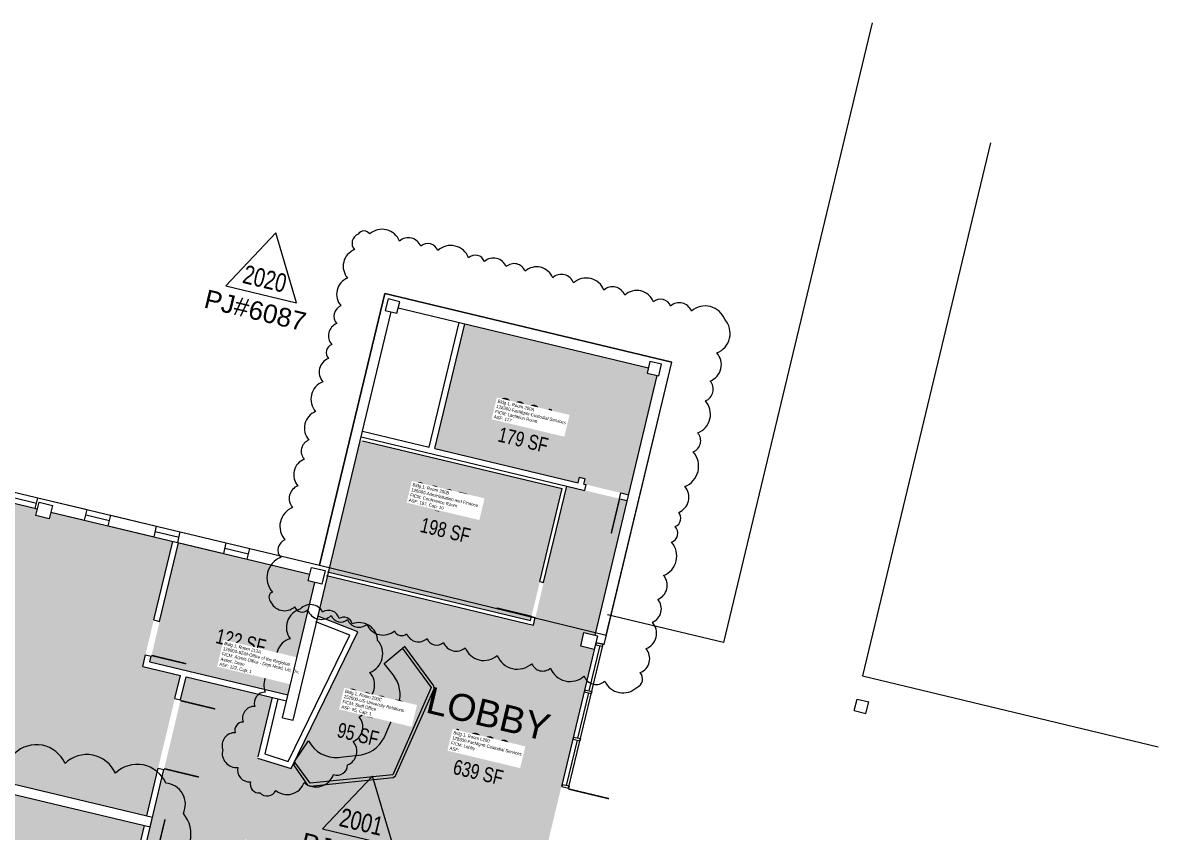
# Model space of a CAD drawing. Header units: inches. Extents: x 69220657 to 69223180, y 27675030 to 27677662.
# Drawn here: x 69221970 to 69223113, y 27676847 to 27677662 of the extents above; entities that cross this region are included whole.
import ezdxf
from ezdxf.enums import TextEntityAlignment as Align

# ---------------------------------------------------------------- set-up
doc = ezdxf.new("R2010")
doc.units = ezdxf.units.IN
doc.header["$LTSCALE"] = 100
doc.header["$MEASUREMENT"] = 0
doc.layers.get('0').update_dxf_attribs({"linetype": 'CONTINUOUS'})
for name, color, linetype in [('A-COLS', 5, 'CONTINUOUS'), ('A-DOOR', 2, 'CONTINUOUS'), ('A-GLAZ', 1, 'CONTINUOUS'), ('A-IDEN-RNUM', 7, 'CONTINUOUS'), ('A-IDEN-SNUM', 4, 'CONTINUOUS'), ('A-IDEN-TEXT', 4, 'CONTINUOUS'), ('A-IDEN-VNUM', 4, 'CONTINUOUS'), ('A-MISC', 2, 'CONTINUOUS'), ('A-ROOF', 2, 'CONTINUOUS'), ('A-SITE', 3, 'CONTINUOUS'), ('A-WALL', 5, 'CONTINUOUS'), ('AREA-TEXT', 3, 'CONTINUOUS'), ('Rooms-Category-Color', 7, 'CONTINUOUS'), ('Rooms-College-Color', 7, 'CONTINUOUS'), ('Rooms-Department-Color', 7, 'CONTINUOUS'), ('Rooms-Division-Color', 7, 'CONTINUOUS'), ('Rooms-Information', 7, 'CONTINUOUS')]:
    doc.layers.add(name, color=color, linetype=linetype)
doc.layers.add('A-REV', color=1, linetype='CONTINUOUS', true_color=0xff0000)
doc.styles.add('Annotative', font='arial.ttf')
doc.styles.add('Arial', font='arial.ttf')
doc.styles.add('CP_AREA', font='arial.ttf', dxfattribs={"height": 15})
doc.styles.add('CP_ROOMSNUMBER', font='arial.ttf', dxfattribs={"height": 1})
doc.styles.add('CP_ROOMVNUMBER', font='arial.ttf', dxfattribs={"width": 0.85, "height": 0.075})

# ---------------------------------------------------------------- blocks, each defined once
blk = doc.blocks.new('ProjectRev')
at = {"transparency": 16777216}
for p, q in [((0, 0.122), (-0.1221, -0.0895)), ((0.1221, -0.0895), (0, 0.122)), ((-0.1221, -0.0895), (0.1221, -0.0895))]:
    blk.add_line(p, q, dxfattribs=at)
at = {"transparency": 16777216, "insert": (-0.1798, -0.1151), "char_height": 0.0625, "attachment_point": 1, "style": 'Arial'}
blk.add_mtext_dynamic_manual_height_columns('PJ#', width=0.24749, gutter_width=0.3125, heights=[0], dxfattribs=at)
at = {"transparency": 16777216, "style": 'Arial', "width": 0.75}
blk.add_attdef('YEAR', text='', height=0.0625, dxfattribs=at).set_placement((0, -0.0359), align=Align.MIDDLE_CENTER)
at = {"transparency": 16777216, "style": 'Arial'}
blk.add_attdef('PROJECT', text='', height=0.0625, dxfattribs=at).set_placement((-0.0276, -0.1151), align=Align.TOP_LEFT)

msp = doc.modelspace()

# ---------------------------------------------------------------- hatches: boundary and pattern name
at = {"layer": 'Rooms-Category-Color', "true_color": 0xadadad}
for points in [[(69222414.8, 27677359.1), (69222599.6, 27677314.9), (69222598.3, 27677309.6), (69222608.5, 27677307.1), (69222579.8, 27677187), (69222534.8, 27677197.8), (69222536.1, 27677203.2), (69222530.3, 27677204.6), (69222529, 27677199.2), (69222384.8, 27677233.6)], [(69222128.8, 27676980.4), (69222112, 27676910.4), (69222092.3, 27676828.2), (69222174, 27676808.6), (69222185.7, 27676805.8), (69222193.8, 27676839.9), (69222208.4, 27676836.4), (69222205.1, 27676822.8), (69222198.3, 27676824.4), (69222196.4, 27676824.9), (69222194.1, 27676815.1), (69222274.8, 27676795.8), (69222315.6, 27676786), (69222343.8, 27676779.2), (69222346.2, 27676789), (69222465.8, 27676760.4), (69222469, 27676773.9), (69222482.7, 27676770.7), (69222545.1, 27677031.3), (69222531.5, 27677034.6), (69222534.7, 27677048.2), (69222545.9, 27677045.5), (69222578.4, 27677181.2), (69222517.5, 27677195.7), (69222484, 27677055.7), (69222277, 27677105.3), (69222267.2, 27677064.6), (69222307.1, 27677048.9), (69222354.4, 27677034.1), (69222383.5, 27676994.6), (69222383.9, 27676991.7), (69222345.2, 27676903.8), (69222342.8, 27676902.1), (69222259.3, 27676893.4), (69222256.5, 27676894.5), (69222242.3, 27676914.9), (69222240.1, 27676911.3), (69222206.2, 27676921.8), (69222220.9, 27676983), (69222134.4, 27677003.7)]]:
    msp.add_hatch(color=253, dxfattribs=at).paths.add_polyline_path(points)
at = {"layer": 'Rooms-Category-Color', "true_color": 0xfa9ba3}
for points in [[(69221455.5, 27677299.5), (69221710.3, 27677238.6), (69221708.7, 27677231.8), (69221722.3, 27677228.5), (69221723.9, 27677235.3), (69221984.6, 27677173), (69221983, 27677166.2), (69221996.6, 27677162.9), (69221998.2, 27677169.7), (69222120.8, 27677140.4), (69222090.6, 27677014.5), (69222128.6, 27677005.4), (69222094.7, 27676863.9), (69221377, 27677035.6), (69221395.1, 27677111.4), (69221409.7, 27677107.9)], [(69222277.9, 27677109.2), (69222481, 27677060.5), (69222512.8, 27677193.2), (69222309.7, 27677241.9)], [(69222126.6, 27677138.7), (69222258.9, 27677107.1), (69222257.2, 27677100.3), (69222263.9, 27677098.7), (69222236.8, 27676985.4), (69222097.9, 27677018.6)], [(69222241.7, 27676915.1), (69222256.5, 27676894.5), (69222259.3, 27676893.4), (69222342.8, 27676902.1), (69222345.2, 27676903.8), (69222383.9, 27676991.7), (69222383.5, 27676994.6), (69222354.4, 27677034.1), (69222307.1, 27677048.9)], [(69221755.2, 27676934.5), (69222092.4, 27676853.9), (69222026.2, 27676578.1), (69221877.8, 27676615.2), (69221884.6, 27676643.5), (69221697.8, 27676688.2)]]:
    msp.add_hatch(color=241, dxfattribs=at).paths.add_polyline_path(points)
at = {"layer": 'Rooms-College-Color', "true_color": 0x80bc67}
for points in [[(69222414.8, 27677359.1), (69222599.6, 27677314.9), (69222598.3, 27677309.6), (69222608.5, 27677307.1), (69222579.8, 27677187), (69222534.8, 27677197.8), (69222536.1, 27677203.2), (69222530.3, 27677204.6), (69222529, 27677199.2), (69222384.8, 27677233.6)], [(69221455.5, 27677299.5), (69221710.3, 27677238.6), (69221708.7, 27677231.8), (69221722.3, 27677228.5), (69221723.9, 27677235.3), (69221984.6, 27677173), (69221983, 27677166.2), (69221996.6, 27677162.9), (69221998.2, 27677169.7), (69222120.8, 27677140.4), (69222090.6, 27677014.5), (69222128.6, 27677005.4), (69222094.7, 27676863.9), (69221377, 27677035.6), (69221395.1, 27677111.4), (69221409.7, 27677107.9)], [(69222277.9, 27677109.2), (69222481, 27677060.5), (69222512.8, 27677193.2), (69222309.7, 27677241.9)], [(69222126.6, 27677138.7), (69222258.9, 27677107.1), (69222257.2, 27677100.3), (69222263.9, 27677098.7), (69222236.8, 27676985.4), (69222097.9, 27677018.6)], [(69222241.7, 27676915.1), (69222256.5, 27676894.5), (69222259.3, 27676893.4), (69222342.8, 27676902.1), (69222345.2, 27676903.8), (69222383.9, 27676991.7), (69222383.5, 27676994.6), (69222354.4, 27677034.1), (69222307.1, 27677048.9)], [(69221755.2, 27676934.5), (69222092.4, 27676853.9), (69222026.2, 27676578.1), (69221877.8, 27676615.2), (69221884.6, 27676643.5), (69221697.8, 27676688.2)]]:
    msp.add_hatch(color=83, dxfattribs=at).paths.add_polyline_path(points)
at = {"layer": 'Rooms-College-Color', "true_color": 0xadadad}
msp.add_hatch(color=253, dxfattribs=at).paths.add_polyline_path([(69222128.8, 27676980.4), (69222112, 27676910.4), (69222092.3, 27676828.2), (69222174, 27676808.6), (69222185.7, 27676805.8), (69222193.8, 27676839.9), (69222208.4, 27676836.4), (69222205.1, 27676822.8), (69222198.3, 27676824.4), (69222196.4, 27676824.9), (69222194.1, 27676815.1), (69222274.8, 27676795.8), (69222315.6, 27676786), (69222343.8, 27676779.2), (69222346.2, 27676789), (69222465.8, 27676760.4), (69222469, 27676773.9), (69222482.7, 27676770.7), (69222545.1, 27677031.3), (69222531.5, 27677034.6), (69222534.7, 27677048.2), (69222545.9, 27677045.5), (69222578.4, 27677181.2), (69222517.5, 27677195.7), (69222484, 27677055.7), (69222277, 27677105.3), (69222267.2, 27677064.6), (69222307.1, 27677048.9), (69222354.4, 27677034.1), (69222383.5, 27676994.6), (69222383.9, 27676991.7), (69222345.2, 27676903.8), (69222342.8, 27676902.1), (69222259.3, 27676893.4), (69222256.5, 27676894.5), (69222242.3, 27676914.9), (69222240.1, 27676911.3), (69222206.2, 27676921.8), (69222220.9, 27676983), (69222134.4, 27677003.7)])
at = {"layer": 'Rooms-Department-Color', "true_color": 0xacacac}
for points in [[(69222414.8, 27677359.1), (69222599.6, 27677314.9), (69222598.3, 27677309.6), (69222608.5, 27677307.1), (69222579.8, 27677187), (69222534.8, 27677197.8), (69222536.1, 27677203.2), (69222530.3, 27677204.6), (69222529, 27677199.2), (69222384.8, 27677233.6)], [(69222128.8, 27676980.4), (69222112, 27676910.4), (69222092.3, 27676828.2), (69222174, 27676808.6), (69222185.7, 27676805.8), (69222193.8, 27676839.9), (69222208.4, 27676836.4), (69222205.1, 27676822.8), (69222198.3, 27676824.4), (69222196.4, 27676824.9), (69222194.1, 27676815.1), (69222274.8, 27676795.8), (69222315.6, 27676786), (69222343.8, 27676779.2), (69222346.2, 27676789), (69222465.8, 27676760.4), (69222469, 27676773.9), (69222482.7, 27676770.7), (69222545.1, 27677031.3), (69222531.5, 27677034.6), (69222534.7, 27677048.2), (69222545.9, 27677045.5), (69222578.4, 27677181.2), (69222517.5, 27677195.7), (69222484, 27677055.7), (69222277, 27677105.3), (69222267.2, 27677064.6), (69222307.1, 27677048.9), (69222354.4, 27677034.1), (69222383.5, 27676994.6), (69222383.9, 27676991.7), (69222345.2, 27676903.8), (69222342.8, 27676902.1), (69222259.3, 27676893.4), (69222256.5, 27676894.5), (69222242.3, 27676914.9), (69222240.1, 27676911.3), (69222206.2, 27676921.8), (69222220.9, 27676983), (69222134.4, 27677003.7)]]:
    msp.add_hatch(color=253, dxfattribs=at).paths.add_polyline_path(points)
at = {"layer": 'Rooms-Department-Color', "true_color": 0x003fff}
for points in [[(69221455.5, 27677299.5), (69221710.3, 27677238.6), (69221708.7, 27677231.8), (69221722.3, 27677228.5), (69221723.9, 27677235.3), (69221984.6, 27677173), (69221983, 27677166.2), (69221996.6, 27677162.9), (69221998.2, 27677169.7), (69222120.8, 27677140.4), (69222090.6, 27677014.5), (69222128.6, 27677005.4), (69222094.7, 27676863.9), (69221377, 27677035.6), (69221395.1, 27677111.4), (69221409.7, 27677107.9)], [(69222126.6, 27677138.7), (69222258.9, 27677107.1), (69222257.2, 27677100.3), (69222263.9, 27677098.7), (69222236.8, 27676985.4), (69222097.9, 27677018.6)], [(69221755.2, 27676934.5), (69222092.4, 27676853.9), (69222026.2, 27676578.1), (69221877.8, 27676615.2), (69221884.6, 27676643.5), (69221697.8, 27676688.2)]]:
    msp.add_hatch(color=160, dxfattribs=at).paths.add_polyline_path(points)
at = {"layer": 'Rooms-Department-Color', "true_color": 0x80bc67}
msp.add_hatch(color=83, dxfattribs=at).paths.add_polyline_path([(69222277.9, 27677109.2), (69222481, 27677060.5), (69222512.8, 27677193.2), (69222309.7, 27677241.9)])
at = {"layer": 'Rooms-Department-Color', "true_color": 0xfefdc8}
msp.add_hatch(color=7, dxfattribs=at).paths.add_polyline_path([(69222241.7, 27676915.1), (69222256.5, 27676894.5), (69222259.3, 27676893.4), (69222342.8, 27676902.1), (69222345.2, 27676903.8), (69222383.9, 27676991.7), (69222383.5, 27676994.6), (69222354.4, 27677034.1), (69222307.1, 27677048.9)])
at = {"layer": 'Rooms-Division-Color', "true_color": 0xadadad}
for points in [[(69222414.8, 27677359.1), (69222599.6, 27677314.9), (69222598.3, 27677309.6), (69222608.5, 27677307.1), (69222579.8, 27677187), (69222534.8, 27677197.8), (69222536.1, 27677203.2), (69222530.3, 27677204.6), (69222529, 27677199.2), (69222384.8, 27677233.6)], [(69222128.8, 27676980.4), (69222112, 27676910.4), (69222092.3, 27676828.2), (69222174, 27676808.6), (69222185.7, 27676805.8), (69222193.8, 27676839.9), (69222208.4, 27676836.4), (69222205.1, 27676822.8), (69222198.3, 27676824.4), (69222196.4, 27676824.9), (69222194.1, 27676815.1), (69222274.8, 27676795.8), (69222315.6, 27676786), (69222343.8, 27676779.2), (69222346.2, 27676789), (69222465.8, 27676760.4), (69222469, 27676773.9), (69222482.7, 27676770.7), (69222545.1, 27677031.3), (69222531.5, 27677034.6), (69222534.7, 27677048.2), (69222545.9, 27677045.5), (69222578.4, 27677181.2), (69222517.5, 27677195.7), (69222484, 27677055.7), (69222277, 27677105.3), (69222267.2, 27677064.6), (69222307.1, 27677048.9), (69222354.4, 27677034.1), (69222383.5, 27676994.6), (69222383.9, 27676991.7), (69222345.2, 27676903.8), (69222342.8, 27676902.1), (69222259.3, 27676893.4), (69222256.5, 27676894.5), (69222242.3, 27676914.9), (69222240.1, 27676911.3), (69222206.2, 27676921.8), (69222220.9, 27676983), (69222134.4, 27677003.7)]]:
    msp.add_hatch(color=253, dxfattribs=at).paths.add_polyline_path(points)
at = {"layer": 'Rooms-Division-Color', "true_color": 0x003fff}
for points in [[(69221455.5, 27677299.5), (69221710.3, 27677238.6), (69221708.7, 27677231.8), (69221722.3, 27677228.5), (69221723.9, 27677235.3), (69221984.6, 27677173), (69221983, 27677166.2), (69221996.6, 27677162.9), (69221998.2, 27677169.7), (69222120.8, 27677140.4), (69222090.6, 27677014.5), (69222128.6, 27677005.4), (69222094.7, 27676863.9), (69221377, 27677035.6), (69221395.1, 27677111.4), (69221409.7, 27677107.9)], [(69222126.6, 27677138.7), (69222258.9, 27677107.1), (69222257.2, 27677100.3), (69222263.9, 27677098.7), (69222236.8, 27676985.4), (69222097.9, 27677018.6)], [(69221755.2, 27676934.5), (69222092.4, 27676853.9), (69222026.2, 27676578.1), (69221877.8, 27676615.2), (69221884.6, 27676643.5), (69221697.8, 27676688.2)]]:
    msp.add_hatch(color=160, dxfattribs=at).paths.add_polyline_path(points)
at = {"layer": 'Rooms-Division-Color', "true_color": 0x80bc67}
msp.add_hatch(color=83, dxfattribs=at).paths.add_polyline_path([(69222277.9, 27677109.2), (69222481, 27677060.5), (69222512.8, 27677193.2), (69222309.7, 27677241.9)])
at = {"layer": 'Rooms-Division-Color', "true_color": 0xfefdc8}
msp.add_hatch(color=7, dxfattribs=at).paths.add_polyline_path([(69222241.7, 27676915.1), (69222256.5, 27676894.5), (69222259.3, 27676893.4), (69222342.8, 27676902.1), (69222345.2, 27676903.8), (69222383.9, 27676991.7), (69222383.5, 27676994.6), (69222354.4, 27677034.1), (69222307.1, 27677048.9)])

# ---------------------------------------------------------------- linework, layer by layer
at = {"layer": 'A-COLS'}
for p, q in [((69222806.9, 27676969.6), (69222809.7, 27676981.3)), ((69222809.7, 27676981.3), (69222821.4, 27676978.5)), ((69222818.6, 27676966.8), (69222821.4, 27676978.5)), ((69222806.9, 27676969.6), (69222818.6, 27676966.8))]:
    msp.add_line(p, q, dxfattribs=at)
at = {"layer": 'A-DOOR'}
for points in [[(69222570.6, 27677183, 1.5, 1.5, 0), (69222562.2, 27677148, 0, 0, 0), (69222561.5, 27677148.2, 0, 0, -0.388037), (69222535.7, 27677191.4, 0, 0, -0.414214)], [(69222481.9, 27677064.5, 1.5, 1.5, 0), (69222446.9, 27677072.9, 0, 0, 0), (69222447, 27677073.6, 0, 0, -0.388012), (69222490.3, 27677099.5, 0, 0, -0.414214)], [(69222099.4, 27677025.2, 1.5, 1.5, 0), (69222134.4, 27677016.8, 0, 0, 0), (69222134.6, 27677017.6, 0, 0, 0.414214), (69222106.2, 27677059.8, 0, 0, 0.414214)], [(69222128.6, 27676979.7, 1.5, 1.5, 0), (69222163.6, 27676971.3, 0, 0, 0), (69222163.4, 27676970.5, 0, 0, -0.414214), (69222118.9, 27676945.7, 0, 0, -0.414214)], [(69222112.2, 27676911.1, 1.5, 1.5, 0), (69222147.2, 27676902.7, 0, 0, 0), (69222147.4, 27676903.4, 0, 0, 0.414214), (69222118.9, 27676945.7, 0, 0, 0.414214)], [(69222519.1, 27676890.7, 1.5, 1.5, 0), (69222560, 27676880.9, 0, 0, 0), (69222560.1, 27676881.7, 0, 0, -0.414214), (69222509.5, 27676850.6, 0, 0, -0.414214)], [(69222104.7, 27676825.2, 1.5, 1.5, 0), (69222113.1, 27676860.2, 0, 0, 0), (69222113.8, 27676860.1, 0, 0, -0.414214), (69222138.6, 27676815.6, 0, 0, -0.414214)], [(69222500.1, 27676811.5, 1.5, 1.5, 0), (69222541, 27676801.7, 0, 0, 0), (69222540.8, 27676801, 0, 0, 0.414214), (69222509.7, 27676851.6, 0, 0, 0.414214)]]:
    msp.add_lwpolyline(points, format="xyseb", dxfattribs=at)
at = {"layer": 'A-GLAZ'}
for p, q in [((69221404.4, 27677323.1), (69222198.5, 27677132.8)), ((69221724, 27677235.2), (69221984.6, 27677172.8)), ((69221960.4, 27677184.2), (69221983.7, 27677178.6)), ((69221998.2, 27677169.5), (69222195.9, 27677122.2)), ((69222033.3, 27677166.8), (69222057.1, 27677161)), ((69222103.3, 27677150), (69222127.2, 27677144.3)), ((69222173.4, 27677133.2), (69222197.2, 27677127.5)), ((69222512.5, 27676893.1), (69222547.2, 27677038)), ((69222519.3, 27676891.5), (69222554, 27677036.4)), ((69222550.6, 27677035.1), (69222539.7, 27676989.4)), ((69222539.2, 27676987.5), (69222528.3, 27676941.8)), ((69222527.8, 27676939.8), (69222516.8, 27676894.1))]:
    msp.add_line(p, q, dxfattribs=at)
at = {"layer": 'A-MISC'}
msp.add_lwpolyline([(69222242.3, 27676914.9), (69222256.5, 27676894.5), (69222259.3, 27676893.4), (69222342.8, 27676902.1), (69222345.2, 27676903.8), (69222383.9, 27676991.7), (69222383.5, 27676994.6), (69222354.4, 27677034.1), (69222352, 27677032.3), (69222381.1, 27676992.9), (69222342.5, 27676905.1), (69222259, 27676896.4), (69222244.5, 27676916.8)], close=True, dxfattribs=at)
msp.add_lwpolyline([(69222244.5, 27676916.8), (69222243.3, 27676918.4), (69222257.5, 27676939.2), (69222260.2, 27676935.1, 0.302016), (69222292.3, 27676923.1), (69222310.9, 27676925.2, 0.269766), (69222335.2, 27676946.3), (69222348.1, 27676976.2, 0.253037), (69222343, 27677005.2), (69222333.8, 27677017.2), (69222351.9, 27677032.2)], format="xyb", dxfattribs=at)
at = {"layer": 'A-REV', "elevation": 0}
msp.add_lwpolyline([(69222219, 27677080, 0.520567), (69222243.5, 27677074.1, 0.520567), (69222256.5, 27677071, 0.520567), (69222280.4, 27677065.3, 0.520567), (69222296.7, 27677061.4, 0.520567), (69222316.4, 27677056.7, 0.520567), (69222344, 27677050, 0.520567), (69222356.2, 27677047.1, 0.520567), (69222376.9, 27677042.2, 0.520567), (69222393.4, 27677038.2, 0.520567), (69222415.2, 27677033, 0.520567), (69222447.5, 27677025.2, 0.520567), (69222482.3, 27677016.9, 0.520567), (69222501, 27677012.4, 0.520567), (69222534.8, 27677004.3, 0.520567), (69222555.8, 27676999.3, 0.520567), (69222587.9, 27676993, 0.520567), (69222591.4, 27677007.9, 0.520567), (69222597.2, 27677031.9, 0.520567), (69222603.6, 27677058.8, 0.520567), (69222609.1, 27677081.7, 0.520567), (69222614.9, 27677105.7, 0.520567), (69222622.9, 27677139.2, 0.520567), (69222626.7, 27677155.1, 0.520567), (69222630.1, 27677169.3, 0.520567), (69222636.3, 27677195.3, 0.520567), (69222644.7, 27677230.3, 0.520567), (69222649.3, 27677249.3, 0.520567), (69222657, 27677281.6, 0.520567), (69222661.8, 27677301.6, 0.520567), (69222668.6, 27677329.9, 0.520567), (69222676.6, 27677363.5, 0.520567), (69222643, 27677372.1, 0.520567), (69222622, 27677377.1, 0.520567), (69222604.7, 27677381.3, 0.520567), (69222575.8, 27677388.2, 0.520567), (69222554.9, 27677393.2, 0.520567), (69222524.4, 27677400.5, 0.520567), (69222503.3, 27677405.6, 0.520567), (69222475.5, 27677412.2, 0.520567), (69222456.4, 27677416.8, 0.520567), (69222434.6, 27677422, 0.520567), (69222418.7, 27677425.8, 0.520567), (69222387.7, 27677433.2, 0.520567), (69222370.5, 27677437.4, 0.520567), (69222349.1, 27677442.5, 0.520567), (69222319.2, 27677449.7, 0.520567), (69222307.5, 27677449.6, 0.520567), (69222303.8, 27677433.9, 0.520567), (69222296.9, 27677405.3, 0.520567), (69222290.2, 27677377.2, 0.520567), (69222285.9, 27677359.4, 0.520567), (69222280.9, 27677338.4, 0.520567), (69222277.6, 27677324.4, 0.520567), (69222271.9, 27677300.8, 0.520567), (69222264.7, 27677270.9, 0.520567), (69222257.9, 27677242.2, 0.520567), (69222253.2, 27677222.9, 0.520567), (69222246.8, 27677196.1, 0.520567), (69222241.5, 27677174.1, 0.520567), (69222233.8, 27677141.6, 0.520567), (69222229.5, 27677123.9, 0.520567), (69222221.2, 27677089, 0.520567)], format="xyb", close=True, dxfattribs=at)
at = {"layer": 'A-REV'}
msp.add_lwpolyline([(69222171.1, 27676930.3, 0.520567), (69222186.5, 27676912.4, 0.520567), (69222199, 27676898, 0.520567), (69222208.7, 27676886.7, 0.520567), (69222224.5, 27676889.2, 0.520567), (69222253, 27676897.1, 0.520567), (69222282.8, 27676905.3, 0.520567), (69222296.8, 27676914.9, 0.520567), (69222302.5, 27676938.6, 0.520567), (69222308.4, 27676963.3, 0.520567), (69222311.9, 27676977.7, 0.520567), (69222319.3, 27677008.1, 0.520567), (69222327.1, 27677040.4, 0.520567), (69222301.5, 27677056.9, 0.520567), (69222288.2, 27677062.3, 0.520567), (69222271.7, 27677068.9, 0.520567), (69222249.3, 27677072, 0.520567), (69222238.9, 27677041.9, 0.520567), (69222228.7, 27677012.5, 0.520567), (69222214, 27676988.1, 0.520567), (69222203.4, 27676973.9, 0.520567), (69222191.7, 27676958, 0.520567), (69222183.8, 27676947.4, 0.520567)], format="xyb", close=True, dxfattribs=at)
msp.add_lwpolyline([(69221954, 27676164.5, 0.520567), (69221966.6, 27676214.6, 0.520567), (69221979.3, 27676264.7, 0.520567), (69221992, 27676314.8, 0.520567), (69222004.7, 27676364.9, 0.520567), (69222017.4, 27676415, 0.520567), (69222030, 27676465.1, 0.520567), (69222042.7, 27676515.2, 0.520567), (69222055.4, 27676565.3, 0.520567), (69222068.1, 27676615.4, 0.520567), (69222080.7, 27676665.5, 0.520567), (69222093.4, 27676715.6, 0.520567), (69222106.1, 27676765.7, 0.520567), (69222118.8, 27676815.8, 0.520567), (69222131.5, 27676865.9, 0.520567), (69222113.8, 27676896.7, 0.520567), (69222063.1, 27676906.6, 0.520567), (69222012.4, 27676916.5, 0.520567), (69221961.6, 27676926.4, 0.520567)], format="xyb", dxfattribs=at)
at = {"layer": 'A-ROOF'}
msp.add_lwpolyline([(69222557.2, 27677045.5), (69222623.1, 27677320.6), (69222334.3, 27677389.8), (69222268.7, 27677116)], close=True, dxfattribs=at)
at = {"layer": 'A-SITE'}
for p, q in [((69222824.8, 27677662.5), (69222675.3, 27677038.2)), ((69222943.9, 27677541.4), (69222815.3, 27677004.6)), ((69222675.3, 27677038.2), (69222558.6, 27677066.1)), ((69222815.3, 27677004.6), (69223112.9, 27676933.3))]:
    msp.add_line(p, q, dxfattribs=at)
at = {"layer": 'A-WALL'}
for p, q in [((69222268.7, 27677116), (69222334.3, 27677389.8)), ((69222334.3, 27677389.8), (69222623.1, 27677320.6)), ((69222337.6, 27677384.3), (69222334.8, 27677372.7)), ((69222349.3, 27677381.5), (69222337.6, 27677384.3)), ((69222346.5, 27677369.9), (69222349.3, 27677381.5)), ((69222347.8, 27677375.2), (69222599.7, 27677314.9)), ((69222276.4, 27677102.9), (69222340.7, 27677371.3)), ((69222334.8, 27677372.7), (69222346.5, 27677369.9)), ((69222379, 27677235.1), (69222409.1, 27677360.6)), ((69222384.8, 27677233.7), (69222414.9, 27677359.2)), ((69222555, 27677036.1), (69222623.1, 27677320.6)), ((69222601.2, 27677321.2), (69222598.4, 27677309.5)), ((69222612.8, 27677318.4), (69222601.2, 27677321.2)), ((69222610, 27677306.7), (69222612.8, 27677318.4)), ((69222545.9, 27677045.5), (69222608.6, 27677307.1)), ((69222598.4, 27677309.5), (69222610, 27677306.7)), ((69222311.9, 27677251.2), (69222379, 27677235.1)), ((69222310.5, 27677245.3), (69222383.4, 27677227.9)), ((69222383.4, 27677227.9), (69222535.7, 27677191.4)), ((69222384.8, 27677233.7), (69222529, 27677199.2)), ((69222529, 27677199.2), (69222530.3, 27677204.6)), ((69222530.3, 27677204.6), (69222536.1, 27677203.2)), ((69222534.8, 27677197.8), (69222536.1, 27677203.2)), ((69222534.8, 27677197.8), (69222537.1, 27677197.2)), ((69222535.7, 27677191.4), (69222537.1, 27677197.2)), ((69221982.4, 27677173.3), (69221985, 27677184)), ((69221985, 27677184), (69222034.6, 27677172.1)), ((69222570.6, 27677183), (69222572, 27677188.9)), ((69222570.6, 27677183), (69222578.4, 27677181.2)), ((69222572, 27677188.9, 0), (69222579.8, 27677187)), ((69221982.4, 27677173.3), (69221984.6, 27677172.8)), ((69221983, 27677166), (69221986.3, 27677179.6)), ((69221986.3, 27677179.6), (69221999.9, 27677176.3)), ((69221999.9, 27677176.3), (69221996.6, 27677162.7)), ((69221998.2, 27677169.5), (69222032, 27677161.4)), ((69222032, 27677161.4), (69222034.6, 27677172.1)), ((69221996.6, 27677162.7), (69221983, 27677166)), ((69222055.9, 27677155.7), (69222058.4, 27677166.4)), ((69222058.4, 27677166.4), (69222104.6, 27677155.3)), ((69222055.9, 27677155.7), (69222102.1, 27677144.6)), ((69222102.1, 27677144.6), (69222104.6, 27677155.3)), ((69222125.9, 27677138.9), (69222128.4, 27677149.6)), ((69222128.4, 27677149.6), (69222174.6, 27677138.6)), ((69222101.8, 27677060.9), (69222120.8, 27677140.1)), ((69222107.6, 27677059.5), (69222126.6, 27677138.7)), ((69222125.9, 27677138.9), (69222172.1, 27677127.9)), ((69222172.1, 27677127.9), (69222174.6, 27677138.6)), ((69222195.9, 27677122.2), (69222198.5, 27677132.8)), ((69222198.5, 27677132.8), (69222268.7, 27677116)), ((69222195.9, 27677122.2), (69222258.9, 27677107.1)), ((69222257.2, 27677100.3), (69222260.5, 27677113.9)), ((69222260.5, 27677113.9), (69222274.1, 27677110.6)), ((69222242.1, 27676959.9), (69222276.4, 27677102.9)), ((69222274.1, 27677110.6), (69222270.8, 27677097)), ((69222231.2, 27676962.5), (69222263.8, 27677098.7)), ((69222270.8, 27677097), (69222257.2, 27677100.3)), ((69222490.3, 27677099.5), (69222494.2, 27677098.5)), ((69222101.8, 27677060.9), (69222107.6, 27677059.5)), ((69222299, 27677045.5), (69222264.8, 27677058.9)), ((69222307.1, 27677048.9), (69222266.9, 27677064.7)), ((69222481.9, 27677064.4), (69222485.8, 27677063.5)), ((69222236.9, 27676918.5), (69222299, 27677045.5)), ((69222239.9, 27676911.4), (69222307.1, 27677048.9)), ((69222531.5, 27677034.6), (69222534.7, 27677048.2)), ((69222534.7, 27677048.2), (69222548.3, 27677044.9)), ((69222548.3, 27677044.9), (69222545.1, 27677031.3)), ((69222545.1, 27677031.3), (69222531.5, 27677034.6)), ((69222546.7, 27677038.1), (69222555, 27677036.1)), ((69222547.2, 27677038), (69222546.7, 27677036)), ((69222546.7, 27677036), (69222553.5, 27677034.4)), ((69222554, 27677036.4), (69222547.2, 27677038)), ((69222553.5, 27677034.4), (69222554, 27677036.4)), ((69222090.6, 27677014.2), (69222093.4, 27677025.9)), ((69222093.4, 27677025.9), (69222099.2, 27677024.5)), ((69222097.8, 27677018.6), (69222099.2, 27677024.5)), ((69222090.6, 27677014.2), (69222128.5, 27677005.1)), ((69222097.8, 27677018.6), (69222236.7, 27676985.4)), ((69222122.9, 27676981.8), (69222128.5, 27677005.1)), ((69222128.8, 27676980.4), (69222134.4, 27677003.7)), ((69222134.4, 27677003.7), (69222235.3, 27676979.5)), ((69222535.8, 27676990.3), (69222535.3, 27676988.4)), ((69222535.3, 27676988.4), (69222542.1, 27676986.8)), ((69222542.6, 27676988.7), (69222535.8, 27676990.3)), ((69222542.6, 27676988.7), (69222542.1, 27676986.8)), ((69222122.9, 27676981.8), (69222128.8, 27676980.4)), ((69222220.9, 27676983), (69222206.5, 27676923)), ((69222226.7, 27676981.6), (69222213.4, 27676926.1)), ((69222231.2, 27676962.5), (69222242.1, 27676959.9)), ((69222524.4, 27676942.7), (69222523.9, 27676940.7)), ((69222523.9, 27676940.7), (69222530.7, 27676939.1)), ((69222531.2, 27676941.1), (69222524.4, 27676942.7)), ((69222531.2, 27676941.1), (69222530.7, 27676939.1)), ((69222206.1, 27676921.8), (69222239.9, 27676911.4)), ((69222213.4, 27676926.1), (69222236.9, 27676918.5)), ((69221885.5, 27676913.7), (69222100.5, 27676862.2)), ((69222092.3, 27676828.2), (69222112, 27676910.4)), ((69222094.6, 27676863.6), (69222106.2, 27676911.8)), ((69222106.2, 27676911.8), (69222112, 27676910.4)), ((69222513, 27676895), (69222512.5, 27676893.1)), ((69222519.8, 27676893.4), (69222513, 27676895)), ((69221931.8, 27676892.3), (69222098.1, 27676852.5)), ((69222512.5, 27676893.1), (69222519.3, 27676891.5)), ((69222519.8, 27676893.4), (69222519.3, 27676891.5)), ((69222098.1, 27676852.5), (69222100.5, 27676862.2)), ((69222069.9, 27676760.5), (69222092.3, 27676853.9))]:
    msp.add_line(p, q, dxfattribs=at)
at = {"layer": 'A-WALL', "elevation": 0}
for points in [[(69222312, 27677241.3), (69222512.8, 27677193.2)], [(69222490.3, 27677099.5), (69222512.8, 27677193.2)], [(69222494.2, 27677098.5), (69222517.5, 27677195.8)], [(69222275.7, 27677105.6), (69222484, 27677055.7), (69222485.8, 27677063.5)], [(69222276.6, 27677109.5), (69222481, 27677060.5), (69222481.9, 27677064.4)]]:
    msp.add_lwpolyline(points, dxfattribs=at)
at = {"layer": 'A-WALL'}
msp.add_lwpolyline([(69222257.2, 27677100.3), (69222260.5, 27677113.9), (69222274.1, 27677110.6), (69222270.8, 27677097), (69222257.2, 27677100.3)], dxfattribs=at)

# ---------------------------------------------------------------- block references
at = {"layer": 'A-REV', "xscale": 300, "yscale": 300, "zscale": 300, "rotation": 346.5276805397287}
for p, values in [((69222216.1, 27677415.1), {'YEAR': '2020', 'PROJECT': '6087'}), ((69222313.3, 27676868.1), {'YEAR': '2001', 'PROJECT': '0343'})]:
    msp.add_blockref('ProjectRev', p, dxfattribs=at).add_auto_attribs(values)

# ---------------------------------------------------------------- texts
at = {"layer": 'A-IDEN-RNUM', "style": 'CP_ROOMSNUMBER', "width": 0.85}
for s, p in [('0200-A0', (69222476.1, 27677266.8)), ('0200-B0', (69222386.8, 27677170.8)), ('0213-A0', (69222199.5, 27677016.7)), ('0200-C0', (69222319.6, 27676962.6)), ('L200-00', (69222430.1, 27676933.3))]:
    msp.add_text(s, height=1, rotation=346.5277, dxfattribs=at).set_placement(p, align=Align.MIDDLE)
at = {"layer": 'A-IDEN-SNUM', "style": 'CP_ROOMSNUMBER', "width": 0.85}
for s, p in [('00100200A0', (69222476.8, 27677267.7)), ('00100200B0', (69222388.6, 27677177.6)), ('00100213A0', (69222200.2, 27677017.6)), ('00100200C0', (69222321.4, 27676969.4)), ('0010L20000', (69222430.8, 27676934.2))]:
    msp.add_text(s, height=1, rotation=346.5277, dxfattribs=at).set_placement(p, align=Align.MIDDLE)
at = {"layer": 'A-IDEN-TEXT', "style": 'Annotative'}
msp.add_text('LOBBY', height=27, rotation=346.5277, dxfattribs=at).set_placement((69222438.6, 27676966.5), align=Align.MIDDLE)
at = {"layer": 'A-IDEN-VNUM', "style": 'CP_ROOMVNUMBER', "width": 0.85}
for s, p in [('200A', (69222476.8, 27677267.7)), ('200B', (69222390.9, 27677182.9)), ('213A', (69222200.2, 27677017.6)), ('200C', (69222323.7, 27676974.6)), ('L200', (69222430.8, 27676934.2))]:
    msp.add_text(s, height=22.5, rotation=346.5277, dxfattribs=at).set_placement(p, align=Align.MIDDLE)
at = {"layer": 'AREA-TEXT', "style": 'CP_AREA', "width": 0.75}
for s, p in [('179 SF', (69222473.6, 27677242.3)), ('198 SF', (69222395.3, 27677151.2)), ('122 SF', (69222189.5, 27677039.3)), ('95 SF', (69222307.4, 27676945.7)), ('639 SF', (69222428.4, 27676907.5))]:
    msp.add_text(s, height=15, rotation=346.5277, dxfattribs=at).set_placement(p, align=Align.MIDDLE_CENTER)

# ---------------------------------------------------------------- next in the draw order: texts
at = {"layer": 'Rooms-Information', "width": 72, "attachment_point": 7, "rotation": 346.5277, "style": 'CP_ROOMVNUMBER', "bg_fill": 3, "box_fill_scale": 1.5, "bg_fill_color": 256, "bg_fill_true_color": 13158600, "bg_fill_transparency": 0}
for s, insert, char_height in [('Bldg.1, Room 200A^M^J128300-FacMgmt-Custodial Services^M^JFICM: Lactation Room^M^JASF: 177', (69222443.8, 27677264.2), 3.214), ('Bldg.1, Room 200B^M^J125000-Administration and Finance^M^JFICM: Conference Room^M^JASF: 197, Cap: 10', (69222358, 27677179.3), 3.214), ('Bldg.1, Room 213A^M^J120900-SEM-Office of the Registrar^M^JFICM: Admin Office - Dept Head, Lib, Dir, Assoc. Dean^M^JASF: 122, Cap: 1', (69222167.2, 27677014.1), 3.2143), ('Bldg.1, Room 200C^M^J152000-US-University Relations^M^JFICM: Staff Office^M^JASF: 95, Cap: 1', (69222290, 27676971.1), 3.214), ('Bldg.1, Room L200^M^J128300-FacMgmt-Custodial Services^M^JFICM: Lobby^M^JASF: ', (69222399.3, 27676930.4), 3.214)]:
    msp.add_mtext(s, dxfattribs=dict(at, insert=insert, char_height=char_height))

doc.saveas('drawing.dxf')
